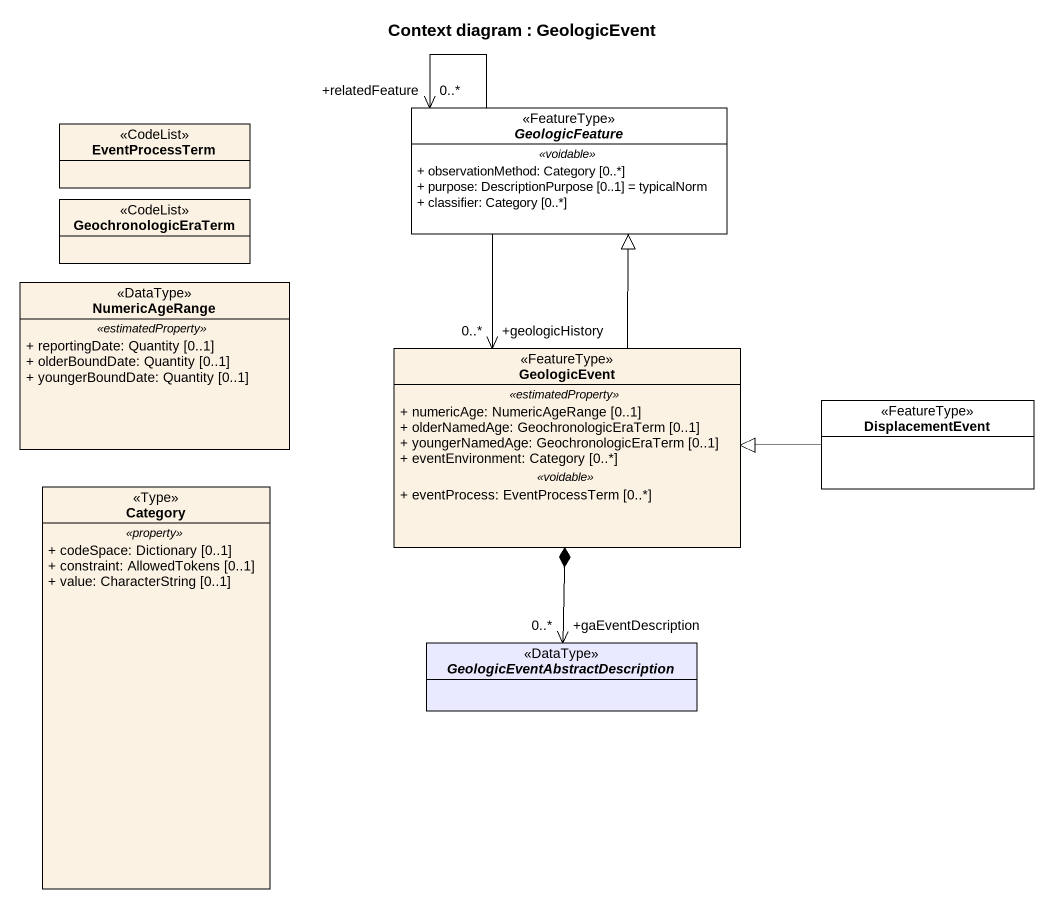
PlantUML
@startuml
title Context diagram : GeologicEvent
hide circle
hide empty members
skinparam classAttributeIconSize 0
class EventProcessTerm <<CodeList>>
abstract class GeologicFeature <<FeatureType>> #FFFFFF {
  .. <<voidable>> ..
  + observationMethod: Category [0..*]
  + purpose: DescriptionPurpose [0..1] = typicalNorm
  + classifier: Category [0..*]
}
class GeochronologicEraTerm <<CodeList>> #FCF2E3
class NumericAgeRange <<DataType>> #FCF2E3 {
  .. <<estimatedProperty>> ..
  + reportingDate: Quantity [0..1]
  + olderBoundDate: Quantity [0..1]
  + youngerBoundDate: Quantity [0..1]
}
class GeologicEvent <<FeatureType>> #FCF2E3 {
  .. <<estimatedProperty>> ..
  + numericAge: NumericAgeRange [0..1]
  + olderNamedAge: GeochronologicEraTerm [0..1]
  + youngerNamedAge: GeochronologicEraTerm [0..1]
  + eventEnvironment: Category [0..*]
  .. <<voidable>> ..
  + eventProcess: EventProcessTerm [0..*]
}
class DisplacementEvent <<FeatureType>> #FFFFFF
class Category <<Type>> {
  .. <<property>> ..
  + codeSpace: Dictionary [0..1]
  + constraint: AllowedTokens [0..1]
  + value: CharacterString [0..1]
}
abstract class "GeologicEventAbstractDescription" as GeologicEventAbstractDescrip <<DataType>> #E9E9FF
GeologicFeature --> "+relatedFeature\n0..*" GeologicFeature
GeologicFeature --> "+geologicHistory\n0..*" GeologicEvent
GeologicEvent -up-|> GeologicFeature
GeologicEvent *--> "+gaEventDescription\n0..*" GeologicEventAbstractDescrip
DisplacementEvent -left-|> GeologicEvent
@enduml
